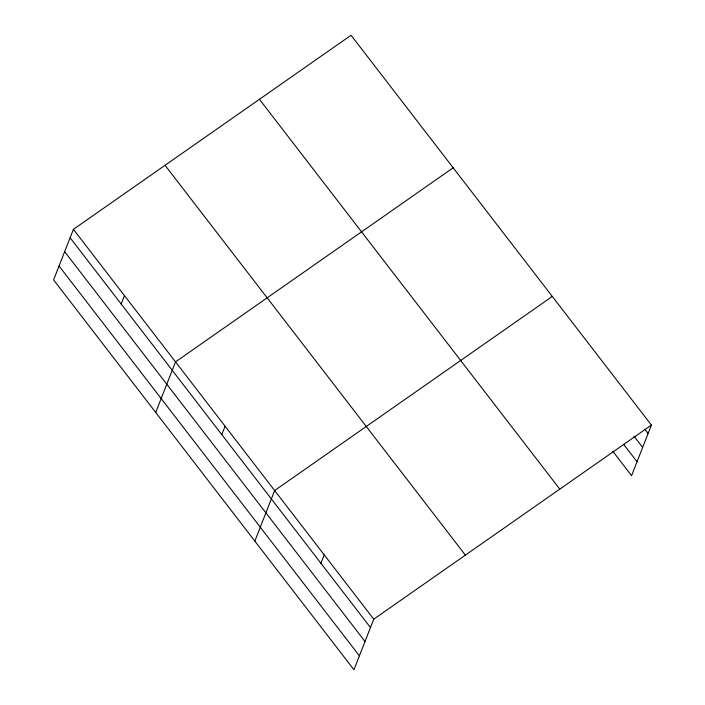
<?xml version="1.0" encoding="UTF-8"?>
<svg xmlns="http://www.w3.org/2000/svg" width="705" height="705" viewBox="0 0 705 705"><rect width="100%" height="100%" fill="white"/><g stroke="black" fill="none" stroke-linecap="round" stroke-linejoin="round"><path stroke-width="1.06" d="M73.417 229.345L53.598 279.92L353.945 669.75L373.765 619.175L651.402 425.08L351.055 35.25L73.417 229.345L373.765 619.175M121.181 304.04L124.477 295.615M155.717 412.46L175.536 361.885L453.174 167.79M221.793 434.624L225.098 426.208M254.831 541.105L274.65 490.53L552.288 296.435M320.907 563.269L324.212 554.853M651.402 425.08L631.583 475.655L612.83 451.315M644.758 429.151L648.106 433.496M633.945 436.113L642.652 447.411M623.643 444.361L637.029 461.74M259.431 99.299L559.788 489.129M165.041 165.296L465.388 555.117M70.121 237.761L370.469 627.591M64.666 251.676L365.014 641.506M59.053 266.014L359.4 655.835"/></g></svg>
